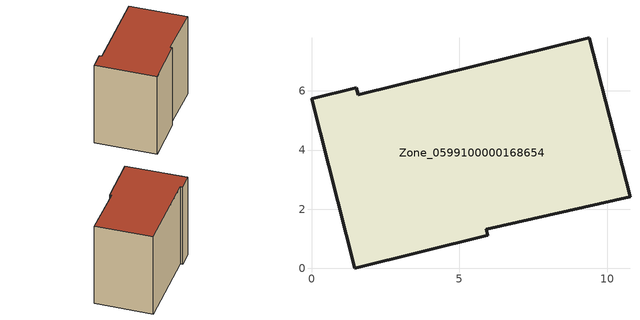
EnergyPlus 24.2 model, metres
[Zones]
Zone_0599100000168654
 floor ground (C_G): 5.96,1.12 1.46,0 0,5.73 1.52,6.11 1.58,5.87 9.39,7.8 10.77,2.42 5.91,1.32 z0
 wall outside (C_F): 0,5.73 1.46,0 5.96,1.12 5.91,1.32 10.77,2.42 9.39,7.8 1.58,5.87 1.52,6.11 0,5.73 z0:8.56
 roof outside (C_R): 1.46,0 5.96,1.12 5.91,1.32 10.77,2.42 9.39,7.8 1.58,5.87 1.52,6.11 0,5.73 z8.56
[BUILDING]
Pand.0599100000168654: North Axis=0; Terrain=City; Loads Convergence Tolerance Value=0.04; Temperature Convergence Tolerance Value=0.4; Solar Distribution=FullExterior; Maximum Number of Warmup Days=25; Minimum Number of Warmup Days=1
[Site:Location]
Rotterdam.The.Hague.AP_ZH_NLD Design_Conditions: Latitude=51.96; Longitude=4.45; Time Zone=1; Elevation=-4.5
[SITE:GROUNDTEMPERATURE:BUILDINGSURFACE]
18, 18, 18, 18, 18, 18, 18, 18, 18, 18, 18, 18
[MATERIAL] Thermal Absorptance=0.9; Solar Absorptance=0.7; Visible Absorptance=0.7
Name | Roughness | Thickness | Conductivity | Density | Specific Heat
G.TC.1975-1991 | MediumSmooth | 0.15 | 0.288461 | 540 | 1210
F.TC.1975-1991 | Rough | 0.3 | 0.230769 | 1920 | 840
R.TC.1975-1991 | MediumRough | 0.2 | 0.153846 | 1500 | 1000
[CONSTRUCTION]
C_G: G.TC.1975-1991
C_F: F.TC.1975-1991
C_R: R.TC.1975-1991
[ZONE]
Zone_0599100000168654: Type=1; Multiplier=1; Ceiling Height=Autocalculate; Volume=Autocalculate; Floor Area=autocalculate; Part of Total Floor Area=Yes
[ZONEINFILTRATION:DESIGNFLOWRATE]
Infil_Zone_0599100000168654: Zone or ZoneList or Space or SpaceList=Zone_0599100000168654; Schedule=AlwaysOn; Design Flow Rate Calculation Method=Flow/Area; Flow Rate per Floor Area=0.003; Constant Term Coefficient=1; Temperature Term Coefficient=0; Velocity Term Coefficient=0; Velocity Squared Term Coefficient=0
[HVACTEMPLATE:ZONE:IDEALLOADSAIRSYSTEM]
Zone_0599100000168654: Maximum Heating Supply Air Temperature=50; Minimum Cooling Supply Air Temperature=13; Maximum Heating Supply Air Humidity Ratio=0.0156; Minimum Cooling Supply Air Humidity Ratio=0.0077; Heating Limit=NoLimit; Cooling Limit=NoLimit; Dehumidification Control Type=ConstantSensibleHeatRatio; Cooling Sensible Heat Ratio=0.7; Dehumidification Setpoint=60; Humidification Control Type=None; Humidification Setpoint=30; Outdoor Air Method=None; Outdoor Air Flow Rate per Person=0.00944; Outdoor Air Flow Rate per Zone Floor Area=0; Outdoor Air Flow Rate per Zone=0; Demand Controlled Ventilation Type=None; Outdoor Air Economizer Type=NoEconomizer; Heat Recovery Type=None; Sensible Heat Recovery Effectiveness=0.7; Latent Heat Recovery Effectiveness=0.65
[ZONECONTROL:THERMOSTAT]
ThermostatControl_Zone_0599100000168654: Zone or ZoneList=Zone_0599100000168654; Control Type Schedule=DualSetpointControlType; Control 1=Thermostat_Zone_0599100000168654; Temperature Difference Between Cutout And Setpoint=0
[THERMOSTATSETPOINT:DUALSETPOINT]
Thermostat_Zone_0599100000168654: Heating Setpoint Temperature Schedule=HeatingSetpoint_Zone_0599100000168654; Cooling Setpoint Temperature Schedule=CoolingSetpoint_Zone_0599100000168654
[SCHEDULE:COMPACT]
HeatingSetpoint_Zone_0599100000168654: Through: 12/31, For: AllDays, Until: 24:00, 21
CoolingSetpoint_Zone_0599100000168654: Through: 12/31, For: AllDays, Until: 24:00, 24
DualSetpointControlType: Through: 12/31, For: AllDays, Until: 24:00, 4
AlwaysOn: Through: 12/31, For: AllDays, Until: 24:00, 1
